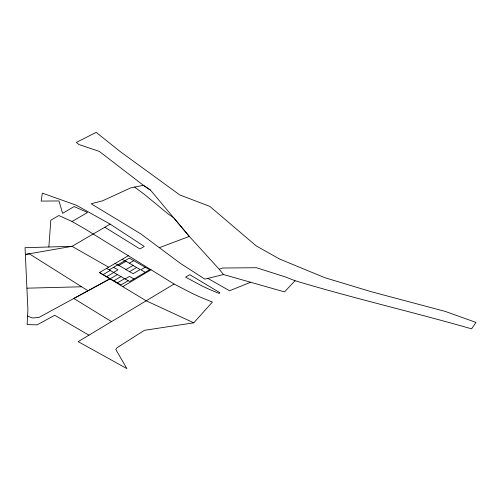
<?xml version="1.0" encoding="UTF-8"?>
<svg xmlns="http://www.w3.org/2000/svg" width="501" height="501" viewBox="0 0 501 501"><rect width="100%" height="100%" fill="white"/><g stroke="black" fill="none" stroke-linecap="round" stroke-linejoin="round"><path stroke-width="0.75" d="M88.915 335.163L54.741 315.267L37.087 324.861L27.129 324.585L27.906 309.75L25.05 247.688L72.05 246.323L110.157 224.122L144.257 246.423L139.936 248.947L104.815 227.235M48.86 246.993L50.808 220.233L58.842 215.524L71.461 221.204L84.669 228.744L174.091 284.017L191.476 293.041A233.009 134.525 0 0 0 202.73 298.158L212.418 302.078L193.774 322.826L144.388 330.328L117.015 347.757L115.812 349.504L126.922 368.63L78.162 341.638L174.091 284.017M150.425 190.073L143.361 185.295L99.33 151.421L78.814 144.488L76.384 142.384L96.173 132.37L120.309 151.659L179.753 194.927L209.838 206.399L256.28 245.947L279.646 259.055L324.773 277.679L371.066 291.67L445.264 311.415L475.95 322.412L471.616 328.844C412.981 312.054 353.518 298.295 295.102 280.729L284.493 291.889L223.496 274.535L204.853 279.132L180.203 263.238L140.668 233.792L91.144 203.782L102.548 200.813L130.655 187.888L143.361 185.295L150.425 190.067L189.309 236.416L219.244 269.256L223.496 274.535M122.758 286.647L151.064 269.776M72.019 221.53L87.525 212.474L74.135 206.581L62.606 213.32L59.005 200.945L41.151 201.095L42.341 193.142L76.434 205.253L110.157 224.122M193.774 322.826L146.085 300.738L99.449 272.569L128.312 255.729M109.218 269.864L129.302 258.14L149.667 269.77L129.584 281.493L106.563 268.417M103.049 274.623L110.164 270.471M125.958 261.253L118.699 265.492L115.105 263.438M113.646 272.394L117.998 269.851L113.57 267.321M129.383 263.207L133.736 260.67M106.644 276.677L113.758 272.525M110.239 278.731L117.353 274.579M113.833 280.785L120.948 276.633M129.483 271.655L136.598 267.503M117.428 282.84L124.542 278.688M125.15 278.963L129.502 276.42L133.936 278.957M145.24 267.24L140.887 269.782L145.315 272.312M128.137 280.742L121.023 284.894L99.449 272.569M250.293 282.389L229.558 290.762L207.846 278.393M219.244 269.256L222.438 268.029L256.462 267.722L285.338 276.94L295.102 280.729M159.424 247.651L189.309 236.416L173.672 217.797L168.248 214.021L145.002 194.87L134.65 187.073M27.004 288.169L81.676 286.772M27.586 316.025L32.196 317.96L38.802 317.515L109.882 278.869L73.797 298.483L111.472 321.579M108.636 267.215L72.05 246.323L25.376 254.458L29.252 253.782L88.007 290.762M124.949 260.677L133.147 265.361L125.889 269.601L133.078 273.703L140.192 269.557L133.003 265.449M122.219 259.286L125.814 261.34M118.843 265.405L126.033 269.513M219.795 292.665L219.231 293.467L214.509 291.557A218.461 126.127 0 0 1 201.878 285.883L185.602 277.141L189.747 274.673L219.795 292.665"/></g></svg>
